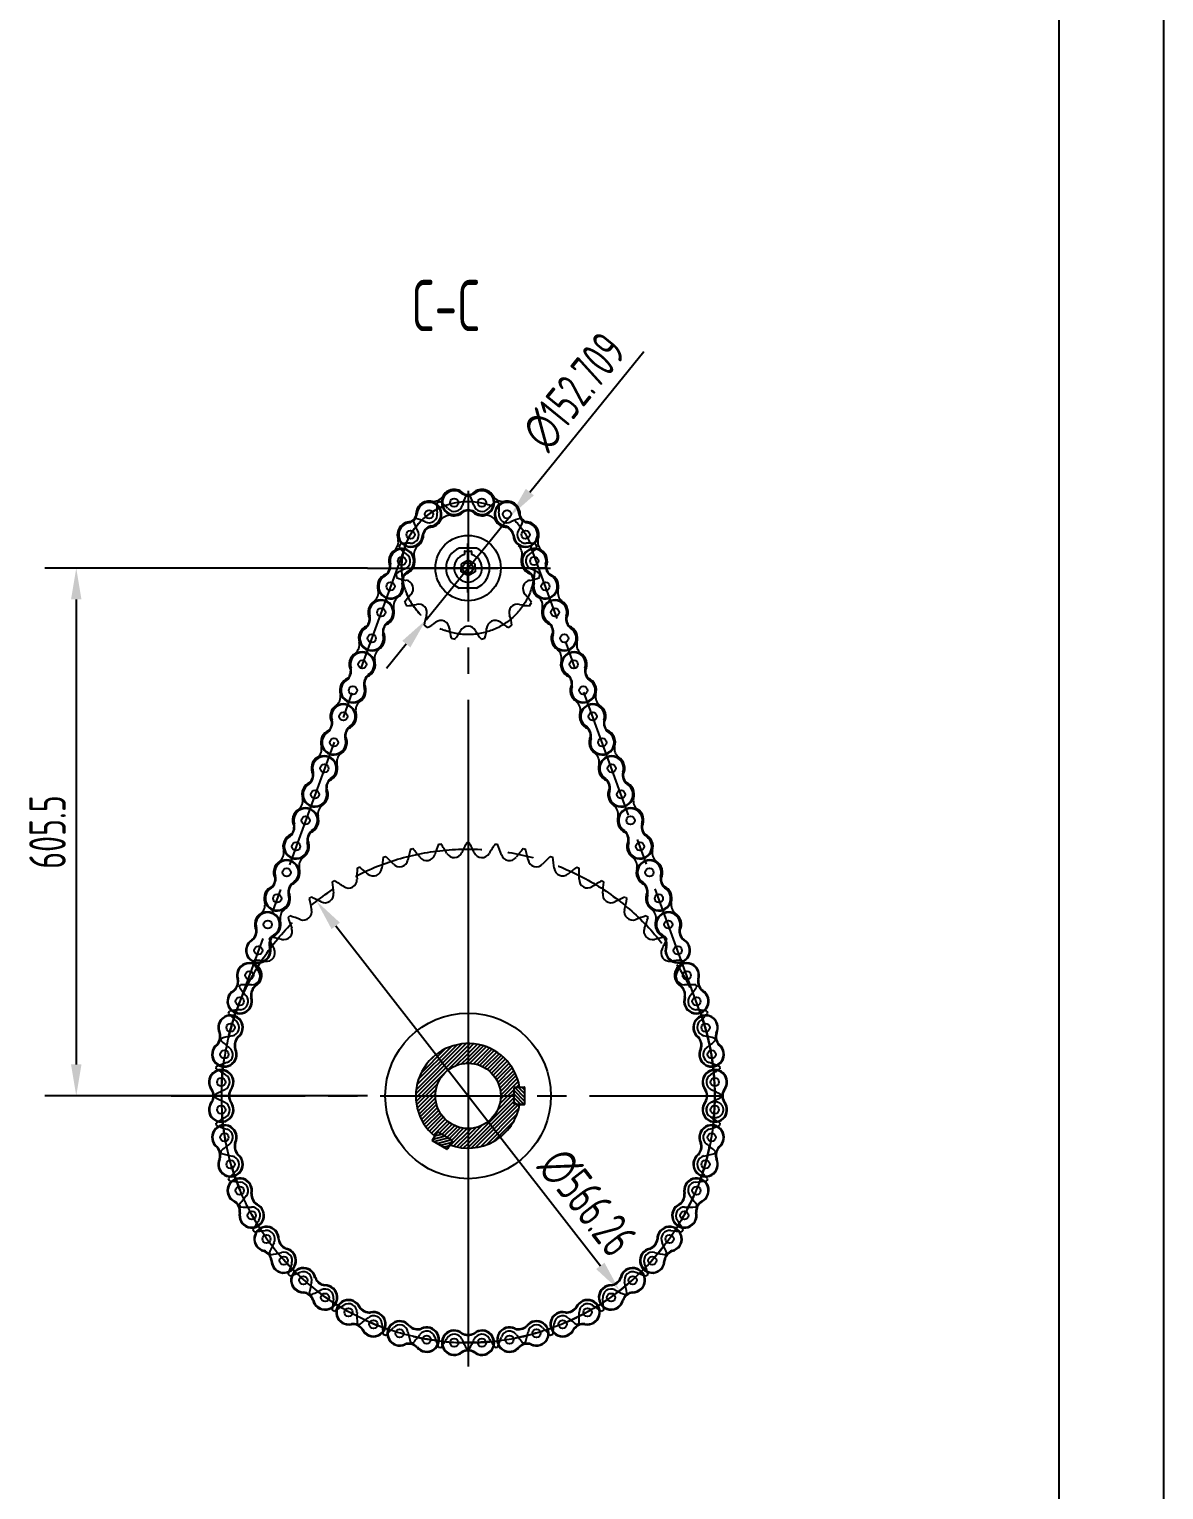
# Model space of a CAD drawing. Header units: millimetres. Extents: x 0 to 10092, y -1 to 7128.
# Drawn here: x 8790 to 10092, y 3254 to 4930 of the extents above; entities that cross this region are included whole.
import ezdxf
from ezdxf.enums import TextEntityAlignment as Align

# ---------------------------------------------------------------- set-up
doc = ezdxf.new("R2010")
doc.units = ezdxf.units.MM
doc.header["$LTSCALE"] = 120
doc.linetypes.add('G', pattern=[2, 1.25, -0.25, 0.25, -0.25])
for name, color, linetype in [('01', 7, 'Continuous'), ('02', 1, 'Continuous'), ('05', 4, 'G'), ('08', 1, 'Continuous'), ('10', 1, 'Continuous'), ('11', 3, 'Continuous')]:
    doc.layers.add(name, color=color, linetype=linetype)
doc.styles.get("Standard").update_dxf_attribs({"font": 'isocp', "width": 0.707, "bigfont": 'intecad.shx'})

# ---------------------------------------------------------------- blocks, each defined once
blk = doc.blocks.new('*U14')
at = {"layer": '01'}
for p, q in [((0, 8.9), (-8, 4.3)), ((-8, 4.3), (-8, 0)), ((8, 4.3), (0, 8.9)), ((8, 0), (8, 4.3)), ((-8, -4.3), (-8, 0)), ((0, -8.9), (-8, -4.3)), ((8, -4.3), (0, -8.9)), ((8, 0), (8, -4.3))]:
    blk.add_line(p, q, dxfattribs=at)
at = {"layer": '05'}
for p, q in [((0, -10.7), (0, 10.3)), ((-9.9, 0), (9.3, 0))]:
    blk.add_line(p, q, dxfattribs=at)
blk = doc.blocks.new('*U12')
at = {"layer": '10', "linetype": 'Continuous'}
h = blk.add_hatch(dxfattribs=at)
h.set_pattern_fill('_U', color=256, scale=3, angle=45, style=0, pattern_type=0)
h.set_pattern_definition([(45, (0, 0), (-2.12132, 2.12132), [])])
h.paths.add_polyline_path([(0.7, 11.3), (0, 10.6), (0, 0), (0.7, -0.7), (19.3, -0.7), (20, 0), (20, 10.6), (19.3, 11.3)])
at = {"layer": '01'}
for p, q in [((0, 10.6), (0.7, 11.3)), ((0, 0), (0, 10.6)), ((0, 0), (0.7, -0.7)), ((0.7, 11.3), (19.3, 11.3)), ((19.3, 11.3), (20, 10.6)), ((20, 0), (19.3, -0.7)), ((20, 10.6), (20, 0)), ((19.3, -0.7), (0.7, -0.7))]:
    blk.add_line(p, q, dxfattribs=at)

msp = doc.modelspace()

# ---------------------------------------------------------------- linework, layer by layer
at = {"color": 7}
for p, q in [((9295.9, 4394.3), (9291.4, 4394.3)), ((9262.1, 4388.1), (9258, 4386.3)), ((9329.3, 4386.3), (9325.3, 4388.1)), ((9233.7, 4368.6), (9230.7, 4365.3)), ((9356.6, 4365.3), (9353.6, 4368.6)), ((9215.7, 4339.3), (9214.3, 4335.1)), ((9373, 4335.1), (9371.6, 4339.3)), ((9211.2, 4305.2), (9211.7, 4300.8)), ((9375.7, 4300.8), (9376.1, 4305.2)), ((9221, 4272.3), (9223.2, 4268.4)), ((9364.2, 4268.4), (9366.4, 4272.3)), ((9243.3, 4246.1), (9246.9, 4243.5)), ((9340.5, 4243.5), (9344.1, 4246.1)), ((9274.3, 4231.2), (9278.7, 4230.3)), ((9308.7, 4230.3), (9313.1, 4231.2))]:
    msp.add_line(p, q, dxfattribs=at)
for centre, radius in [((9293.7, 4311.7), 37.5), ((9293.4, 4311.7), 6)]:
    msp.add_circle(centre, radius, dxfattribs=at)
for centre, radius, start, end in [((9335.3, 4370.4), 50, 151.3745, 164.5), ((9252, 4370.4), 50, 15.5, 28.6255), ((9248.8, 4373.4), 9.7, 243.5, 8.5), ((9307.8, 4382.3), 50, 175.3745, 188.5), ((9231.7, 4348.4), 50, 39.5, 52.6255), ((9277.8, 4386.3), 9.7, 219.5, 344.5), ((9309.6, 4386.3), 9.7, 195.5, 320.5), ((9355.6, 4348.4), 50, 127.3745, 140.5), ((9338.6, 4373.4), 9.7, 171.5, 296.5), ((9279.5, 4382.3), 50, 351.5, 4.6255), ((9277.9, 4381.9), 50, 199.3745, 212.5), ((9222.2, 4320), 50, 63.5, 76.6255), ((9365.2, 4320), 50, 103.3745, 116.5), ((9309.5, 4381.9), 50, 327.5, 340.6255), ((9224.9, 4290.2), 50, 87.5, 100.6255), ((9227.6, 4349.8), 9.7, 267.5, 32.5), ((9359.8, 4349.8), 9.7, 147.5, 272.5), ((9362.4, 4290.2), 50, 79.3745, 92.5), ((9250.7, 4369.4), 50, 223.3745, 236.5), ((9217.7, 4319.6), 9.7, 291.5, 56.5), ((9293.4, 4311.7), 25, 113.0739, 246.9261), ((9293.7, 4311.7), 16, 104.5119, 75.4881), ((9293.4, 4311.7), 25, 293.0739, 66.9261), ((9369.6, 4319.6), 9.7, 123.5, 248.5), ((9336.7, 4369.4), 50, 303.5, 316.6255), ((9239.6, 4264.1), 50, 111.5, 124.6255), ((9347.7, 4264.1), 50, 55.3745, 68.5), ((9230.9, 4346.9), 50, 247.3745, 260.5), ((9221.1, 4288.1), 9.7, 315.5, 80.5), ((9366.3, 4288.1), 9.7, 99.5, 224.5), ((9356.4, 4346.9), 50, 279.5, 292.6255), ((9263.6, 4246.2), 50, 135.5, 148.6255), ((9323.7, 4246.2), 50, 31.3745, 44.5), ((9222, 4318.4), 50, 271.3745, 284.5), ((9236.9, 4260.6), 9.7, 339.5, 104.5), ((9292.9, 4239.7), 50, 159.5, 172.6255), ((9350.4, 4260.6), 9.7, 75.5, 200.5), ((9294.5, 4239.7), 50, 7.3745, 20.5), ((9365.4, 4318.4), 50, 255.5, 268.6255), ((9225.5, 4288.6), 50, 295.3745, 308.5), ((9262.6, 4241.9), 9.7, 3.5, 128.5), ((9322.2, 4245.6), 50, 183.5, 196.6255), ((9240.7, 4262.9), 50, 319.3745, 332.5), ((9293.7, 4235.3), 9.7, 27.5, 152.5), ((9346.6, 4262.9), 50, 207.5, 220.6255), ((9265.1, 4245.6), 50, 343.3745, 356.5), ((9324.7, 4241.9), 9.7, 51.5, 176.5), ((9361.9, 4288.6), 50, 231.5, 244.6255)]:
    msp.add_arc(centre, radius, start, end, dxfattribs=at)
at = {"layer": '01', "color": 7, "linetype": 'Continuous'}
for p, q in [((9303.2, 4334.7), (9283.6, 4334.7)), ((9289.7, 4330.8), (9289.7, 4327.1)), ((9290, 4331.1), (9297.4, 4331.1)), ((9297.7, 4330.8), (9297.7, 4327.1)), ((9303.2, 4288.7), (9283.6, 4288.7)), ((9227.6, 3989.2), (9230.4, 3989.8)), ((9259.7, 3994.8), (9262.5, 3995.1)), ((9292.3, 3996.8), (9295.1, 3996.8)), ((9324.8, 3995.1), (9327.6, 3994.8)), ((9357, 3989.8), (9359.7, 3989.2)), ((9196.4, 3980), (9199, 3980.9)), ((9388.3, 3980.9), (9391, 3980)), ((9166.3, 3967.4), (9168.8, 3968.6)), ((9418.5, 3968.6), (9421, 3967.4)), ((9137.9, 3951.5), (9140.2, 3953)), ((9447.1, 3953), (9449.5, 3951.5)), ((9111.4, 3932.5), (9113.6, 3934.3)), ((9473.8, 3934.3), (9476, 3932.5)), ((9087.2, 3910.7), (9089.2, 3912.7)), ((9498.2, 3912.7), (9500.2, 3910.7)), ((9065.6, 3886.3), (9067.3, 3888.5)), ((9520, 3888.5), (9521.8, 3886.3)), ((9046.8, 3859.6), (9048.3, 3862)), ((9539, 3862), (9540.5, 3859.6)), ((9031.2, 3831), (9032.4, 3833.5)), ((9554.9, 3833.5), (9556.1, 3831)), ((9018.9, 3800.8), (9019.8, 3803.5)), ((9567.5, 3803.5), (9568.5, 3800.8)), ((9010, 3769.5), (9010.6, 3772.2)), ((9576.7, 3772.2), (9577.3, 3769.5)), ((9004.7, 3737.3), (9005, 3740.1)), ((9582.3, 3740.1), (9582.6, 3737.3)), ((9003, 3704.8), (9003, 3707.6)), ((9352.8, 3716.2), (9358.1, 3716.2)), ((9584.3, 3707.6), (9584.3, 3704.8)), ((9005, 3672.2), (9004.7, 3675)), ((9582.6, 3675), (9582.3, 3672.2)), ((9255.4, 3659.9), (9252.8, 3655.4)), ((9269.5, 3645.2), (9253, 3654.7)), ((9010.6, 3640.1), (9010, 3642.9)), ((9272.8, 3649.9), (9270.1, 3645.4)), ((9577.3, 3642.9), (9576.7, 3640.1)), ((9019.8, 3608.9), (9018.9, 3611.5)), ((9568.5, 3611.5), (9567.5, 3608.9)), ((9032.4, 3578.8), (9031.2, 3581.3)), ((9556.1, 3581.3), (9554.9, 3578.8)), ((9048.3, 3550.4), (9046.8, 3552.7)), ((9540.5, 3552.7), (9539, 3550.4)), ((9067.3, 3523.9), (9065.6, 3526)), ((9521.8, 3526), (9520, 3523.9)), ((9089.2, 3499.7), (9087.2, 3501.6)), ((9500.2, 3501.6), (9498.2, 3499.7)), ((9113.6, 3478.1), (9111.4, 3479.8)), ((9476, 3479.8), (9473.8, 3478.1)), ((9140.2, 3459.3), (9137.9, 3460.8)), ((9449.5, 3460.8), (9447.1, 3459.3)), ((9168.8, 3443.7), (9166.3, 3444.9)), ((9421, 3444.9), (9418.5, 3443.7)), ((9199, 3431.4), (9196.4, 3432.3)), ((9230.4, 3422.5), (9227.6, 3423.1)), ((9359.7, 3423.1), (9357, 3422.5)), ((9391, 3432.3), (9388.3, 3431.4)), ((9262.5, 3417.2), (9259.7, 3417.5)), ((9295.1, 3415.5), (9292.3, 3415.5)), ((9327.6, 3417.5), (9324.8, 3417.2))]:
    msp.add_line(p, q, dxfattribs=at)
at = {"layer": '01', "color": 7}
for p, q in [((9358.6, 3715.7), (9358.6, 3696.7)), ((9352.8, 3696.2), (9358.1, 3696.2))]:
    msp.add_line(p, q, dxfattribs=at)
msp.add_lwpolyline([(9972, 120), (9972, 7008)], dxfattribs=at)
for centre, radius in [((9277.8, 4386.8), 4.76), ((9309.6, 4386.8), 4.76), ((9249, 4373.5), 4.76), ((9338.4, 4373.5), 4.76), ((9227.7, 4350), 4.76), ((9359.7, 4350), 4.76), ((9217.8, 4319.8), 4.76), ((9369.6, 4319.8), 4.76), ((9204.8, 4290.7), 4.76), ((9382.5, 4290.7), 4.76), ((9194, 4260.9), 4.76), ((9393.4, 4260.9), 4.76), ((9183.2, 4231.1), 4.76), ((9404.2, 4231.1), 4.76), ((9172.3, 4201.2), 4.76), ((9172.3, 4201.2), 4.76), ((9415, 4201.2), 4.76), ((9415, 4201.2), 4.76), ((9161.5, 4171.4), 4.76), ((9425.9, 4171.4), 4.76), ((9150.6, 4141.5), 4.76), ((9150.6, 4141.5), 4.76), ((9436.7, 4141.5), 4.76), ((9436.7, 4141.5), 4.76), ((9139.8, 4111.7), 4.76), ((9447.6, 4111.7), 4.76), ((9128.9, 4081.9), 4.76), ((9128.9, 4081.9), 4.76), ((9458.4, 4081.9), 4.76), ((9458.4, 4081.9), 4.76), ((9118.1, 4052), 4.76), ((9469.2, 4052), 4.76), ((9107.3, 4022.2), 4.76), ((9480.1, 4022.2), 4.76), ((9096.4, 3992.3), 4.76), ((9490.9, 3992.3), 4.76), ((9085.6, 3962.5), 4.76), ((9501.8, 3962.5), 4.76), ((9074.7, 3932.7), 4.76), ((9512.6, 3932.7), 4.76), ((9063.9, 3902.8), 4.76), ((9523.5, 3902.8), 4.76), ((9053.1, 3873), 4.76), ((9534.3, 3873), 4.76), ((9042.7, 3844.5), 4.76), ((9544.7, 3844.5), 4.76), ((9031.7, 3814.7), 4.76), ((9555.7, 3814.7), 4.76), ((9021.2, 3784.6), 4.76), ((9566.2, 3784.6), 4.76), ((9014.1, 3753.7), 4.76), ((9573.2, 3753.7), 4.76), ((9293.7, 3706.2), 37.5), ((9010.5, 3722), 4.76), ((9576.8, 3722), 4.76), ((9010.5, 3690.3), 4.76), ((9576.8, 3690.3), 4.76), ((9014.1, 3658.6), 4.76), ((9573.2, 3658.6), 4.76), ((9021.2, 3627.7), 4.76), ((9566.2, 3627.7), 4.76), ((9031.7, 3597.6), 4.76), ((9555.7, 3597.6), 4.76), ((9045.5, 3569), 4.76), ((9541.9, 3569), 4.76), ((9062.4, 3542), 4.76), ((9524.9, 3542), 4.76), ((9082.2, 3517.2), 4.76), ((9505.1, 3517.2), 4.76), ((9104.7, 3494.7), 4.76), ((9482.6, 3494.7), 4.76), ((9129.6, 3474.9), 4.76), ((9457.8, 3474.9), 4.76), ((9156.5, 3458), 4.76), ((9430.8, 3458), 4.76), ((9185.1, 3444.2), 4.76), ((9215.2, 3433.7), 4.76), ((9372.2, 3433.7), 4.76), ((9402.2, 3444.2), 4.76), ((9246.2, 3426.6), 4.76), ((9277.8, 3423), 4.76), ((9309.6, 3423), 4.76), ((9341.2, 3426.6), 4.76)]:
    msp.add_circle(centre, radius, dxfattribs=at)
at = {"layer": '01', "color": 7, "linetype": 'Continuous'}
msp.add_circle((9293.7, 3706.2), 95, dxfattribs=at)
at = {"layer": '01', "color": 7}
for centre, radius, start, end in [((9253.9, 4400.7), 12.6, 264.5174, 324.9845), ((9277.8, 4386.8), 14.3, 50.9075, 309.3183), ((9277.8, 4386.8), 13.6, 50.9075, 309.5558), ((9277.8, 4386.8), 15.1, 41.8829, 153.8434), ((9293.7, 4409.4), 14.1, 239.2698, 300.7302), ((9293.7, 4409.4), 13.4, 239.5109, 300.4891), ((9309.6, 4386.8), 15.1, 26.1566, 138.1171), ((9309.6, 4386.8), 14.3, 230.6817, 129.0925), ((9309.6, 4386.8), 13.6, 230.4442, 129.0925), ((9333.4, 4400.7), 12.6, 215.0155, 275.4826), ((9221.5, 4376.9), 13.4, 287.3769, 348.3551), ((9221.5, 4376.9), 14.1, 287.1358, 348.5963), ((9249, 4373.5), 15.1, 75.6584, 185.9831), ((9249, 4373.5), 14.3, 278.5477, 176.9585), ((9249, 4373.5), 13.6, 278.3102, 176.9585), ((9277.8, 4386.8), 15.1, 255.6584, 318.1171), ((9293.7, 4364.2), 14.1, 59.2698, 120.7302), ((9293.7, 4364.2), 13.4, 59.5109, 120.4891), ((9309.6, 4386.8), 15.1, 221.8829, 284.3416), ((9338.4, 4373.5), 14.3, 3.0415, 261.4523), ((9338.4, 4373.5), 13.6, 3.0415, 261.6898), ((9338.4, 4373.5), 15.1, 354.0169, 104.3416), ((9365.8, 4376.9), 14.1, 191.4037, 252.8642), ((9365.8, 4376.9), 13.4, 191.6449, 252.6231), ((9227.6, 4349.8), 15.1, 90.2683, 201.0925), ((9227.7, 4350), 14.3, 98.7735, 357.1844), ((9227.7, 4350), 13.6, 98.7735, 357.4219), ((9255.1, 4346.6), 14.1, 107.1358, 168.5963), ((9255.1, 4346.6), 13.4, 107.3769, 168.3551), ((9249, 4373.5), 15.1, 269.749, 333.8434), ((9272.9, 4359.6), 12.6, 84.5174, 144.9845), ((9314.5, 4359.6), 12.6, 35.0155, 95.4826), ((9338.4, 4373.5), 15.1, 206.1566, 270.251), ((9332.3, 4346.6), 13.4, 11.6449, 72.6231), ((9332.3, 4346.6), 14.1, 11.4037, 72.8642), ((9359.7, 4350), 14.3, 182.8156, 81.2265), ((9359.7, 4350), 13.6, 182.5781, 81.2265), ((9359.8, 4349.8), 15.1, 338.9075, 89.7317), ((9201.1, 4341.7), 12.6, 311.7664, 12.2336), ((9227.6, 4349.8), 15.1, 302.9075, 5.4638), ((9386.2, 4341.7), 12.6, 167.7664, 228.2336), ((9217.7, 4319.6), 15.1, 122.9075, 204.1598), ((9217.8, 4319.8), 14.3, 296.9207, 195.3315), ((9217.8, 4319.8), 13.6, 296.9207, 195.569), ((9217.7, 4319.6), 15.1, 287.3374, 21.0925), ((9244.2, 4327.7), 12.6, 131.7664, 192.2336), ((9343.2, 4327.7), 12.6, 347.7664, 48.2336), ((9369.6, 4319.6), 15.1, 158.9075, 252.6626), ((9369.6, 4319.8), 14.3, 344.6685, 243.0793), ((9369.6, 4319.8), 13.6, 344.431, 243.0793), ((9369.6, 4319.6), 15.1, 335.8402, 57.0925), ((9190.6, 4314.4), 13.4, 305.5241, 6.5023), ((9190.6, 4314.4), 14.1, 305.2829, 6.7434), ((9232, 4296.1), 14.1, 125.2829, 186.7434), ((9232, 4296.1), 13.4, 125.5241, 186.5023), ((9355.4, 4296.1), 13.4, 353.4977, 54.4759), ((9355.4, 4296.1), 14.1, 353.2566, 54.7171), ((9396.7, 4314.4), 14.1, 173.2566, 234.7171), ((9396.7, 4314.4), 13.4, 173.4977, 234.4759), ((9204.8, 4290.7), 15.1, 111.915, 199.1245), ((9204.8, 4290.7), 14.3, 116.6949, 15.1057), ((9204.8, 4290.7), 13.6, 116.4573, 15.1057), ((9204.8, 4290.7), 15.1, 300.9395, 28.1491), ((9382.5, 4290.7), 15.1, 151.8509, 239.0605), ((9382.5, 4290.7), 14.3, 164.8943, 63.3051), ((9382.5, 4290.7), 13.6, 164.8943, 63.5427), ((9382.5, 4290.7), 15.1, 340.8755, 68.085), ((9194, 4260.9), 15.1, 120.9395, 208.1491), ((9194, 4260.9), 14.3, 300.7137, 199.1245), ((9194, 4260.9), 13.6, 300.4762, 199.1245), ((9178.2, 4283.6), 12.6, 309.7985, 10.2656), ((9220.7, 4268.1), 12.6, 129.7985, 190.2656), ((9366.7, 4268.1), 12.6, 349.7344, 50.2015), ((9393.4, 4260.9), 14.3, 340.8755, 239.2863), ((9393.4, 4260.9), 13.6, 340.8755, 239.5238), ((9409.2, 4283.6), 12.6, 169.7344, 230.2015), ((9393.4, 4260.9), 15.1, 331.8509, 59.0605), ((9167.3, 4253.7), 13.4, 309.5429, 10.5211), ((9167.3, 4253.7), 14.1, 309.3018, 10.7623), ((9194, 4260.9), 15.1, 291.915, 19.1245), ((9393.4, 4260.9), 15.1, 160.8755, 248.085), ((9420, 4253.7), 14.1, 169.2377, 230.6982), ((9420, 4253.7), 13.4, 169.4789, 230.4571), ((9183.2, 4231.1), 15.1, 111.915, 199.1245), ((9183.2, 4231.1), 14.3, 120.9395, 19.3504), ((9183.2, 4231.1), 13.6, 120.9395, 19.5879), ((9209.8, 4238.3), 14.1, 129.3018, 190.7623), ((9209.8, 4238.3), 13.4, 129.5429, 190.5211), ((9377.5, 4238.3), 13.4, 349.4789, 50.4571), ((9377.5, 4238.3), 14.1, 349.2377, 50.6982), ((9404.2, 4231.1), 14.3, 160.6496, 59.0605), ((9404.2, 4231.1), 13.6, 160.4121, 59.0605), ((9404.2, 4231.1), 15.1, 340.8755, 68.085), ((9156.5, 4223.9), 12.6, 309.7985, 10.2656), ((9183.2, 4231.1), 15.1, 300.9395, 28.1491), ((9404.2, 4231.1), 15.1, 151.8509, 239.0605), ((9430.9, 4223.9), 12.6, 169.7344, 230.2015), ((9172.3, 4201.2), 15.1, 120.9395, 208.1491), ((9172.3, 4201.2), 14.3, 300.7137, 199.1245), ((9172.3, 4201.2), 13.6, 300.4762, 199.1245), ((9172.3, 4201.2), 15.1, 291.915, 19.1245), ((9199, 4208.4), 12.6, 129.7985, 190.2656), ((9388.4, 4208.4), 12.6, 349.7344, 50.2015), ((9415, 4201.2), 15.1, 160.8755, 248.085), ((9415, 4201.2), 14.3, 340.8755, 239.2863), ((9415, 4201.2), 13.6, 340.8755, 239.5238), ((9415, 4201.2), 15.1, 331.8509, 59.0605), ((9145.6, 4194), 13.4, 309.5429, 10.5211), ((9145.6, 4194), 14.1, 309.3018, 10.7623), ((9188.2, 4178.6), 14.1, 129.3018, 190.7623), ((9399.2, 4178.6), 14.1, 349.2377, 50.6982), ((9441.7, 4194), 14.1, 169.2377, 230.6982), ((9441.7, 4194), 13.4, 169.4789, 230.4571), ((9161.5, 4171.4), 15.1, 111.915, 199.1245), ((9161.5, 4171.4), 14.3, 120.9395, 19.3504), ((9161.5, 4171.4), 13.6, 120.9395, 19.5879), ((9161.5, 4171.4), 15.1, 300.9395, 28.1491), ((9188.2, 4178.6), 13.4, 129.5429, 190.5211), ((9399.2, 4178.6), 13.4, 349.4789, 50.4571), ((9425.9, 4171.4), 15.1, 151.8509, 239.0605), ((9425.9, 4171.4), 14.3, 160.6496, 59.0605), ((9425.9, 4171.4), 13.6, 160.4121, 59.0605), ((9425.9, 4171.4), 15.1, 340.8755, 68.085), ((9150.6, 4141.5), 14.3, 300.7137, 199.1245), ((9134.8, 4164.2), 12.6, 309.7985, 10.2656), ((9177.3, 4148.7), 12.6, 129.7985, 190.2656), ((9410, 4148.7), 12.6, 349.7344, 50.2015), ((9436.7, 4141.5), 14.3, 340.8755, 239.2863), ((9452.6, 4164.2), 12.6, 169.7344, 230.2015), ((9150.6, 4141.5), 15.1, 120.9395, 208.1491), ((9150.6, 4141.5), 13.6, 300.4762, 199.1245), ((9150.6, 4141.5), 15.1, 291.915, 19.1245), ((9436.7, 4141.5), 15.1, 160.8755, 248.085), ((9436.7, 4141.5), 13.6, 340.8755, 239.5238), ((9436.7, 4141.5), 15.1, 331.8509, 59.0605), ((9139.8, 4111.7), 15.1, 111.915, 199.1245), ((9139.8, 4111.7), 14.3, 120.9395, 19.3504), ((9139.8, 4111.7), 13.6, 120.9395, 19.5879), ((9123.9, 4134.3), 13.4, 309.5429, 10.5211), ((9123.9, 4134.3), 14.1, 309.3018, 10.7623), ((9166.5, 4118.9), 14.1, 129.3018, 190.7623), ((9166.5, 4118.9), 13.4, 129.5429, 190.5211), ((9420.9, 4118.9), 13.4, 349.4789, 50.4571), ((9420.9, 4118.9), 14.1, 349.2377, 50.6982), ((9447.6, 4111.7), 14.3, 160.6496, 59.0605), ((9447.6, 4111.7), 13.6, 160.4121, 59.0605), ((9463.4, 4134.3), 14.1, 169.2377, 230.6982), ((9463.4, 4134.3), 13.4, 169.4789, 230.4571), ((9447.6, 4111.7), 15.1, 340.8755, 68.085), ((9113.1, 4104.5), 12.6, 309.7985, 10.2656), ((9139.8, 4111.7), 15.1, 300.9395, 28.1491), ((9447.6, 4111.7), 15.1, 151.8509, 239.0605), ((9474.2, 4104.5), 12.6, 169.7344, 230.2015), ((9128.9, 4081.9), 15.1, 120.9395, 208.1491), ((9128.9, 4081.9), 14.3, 300.7137, 199.1245), ((9128.9, 4081.9), 13.6, 300.4762, 199.1245), ((9155.6, 4089.1), 12.6, 129.7985, 190.2656), ((9431.7, 4089.1), 12.6, 349.7344, 50.2015), ((9458.4, 4081.9), 14.3, 340.8755, 239.2863), ((9458.4, 4081.9), 13.6, 340.8755, 239.5238), ((9458.4, 4081.9), 15.1, 331.8509, 59.0605), ((9102.3, 4074.7), 13.4, 309.5429, 10.5211), ((9102.3, 4074.7), 14.1, 309.3018, 10.7623), ((9128.9, 4081.9), 15.1, 291.915, 19.1245), ((9458.4, 4081.9), 15.1, 160.8755, 248.085), ((9485.1, 4074.7), 14.1, 169.2377, 230.6982), ((9485.1, 4074.7), 13.4, 169.4789, 230.4571), ((9118.1, 4052), 15.1, 111.915, 199.1245), ((9118.1, 4052), 14.3, 120.9395, 19.3504), ((9118.1, 4052), 13.6, 120.9395, 19.5879), ((9118.1, 4052), 15.1, 300.9395, 28.1491), ((9144.8, 4059.2), 14.1, 129.3018, 190.7623), ((9144.8, 4059.2), 13.4, 129.5429, 190.5211), ((9442.6, 4059.2), 13.4, 349.4789, 50.4571), ((9442.6, 4059.2), 14.1, 349.2377, 50.6982), ((9469.2, 4052), 15.1, 151.8509, 239.0605), ((9469.2, 4052), 14.3, 160.6496, 59.0605), ((9469.2, 4052), 13.6, 160.4121, 59.0605), ((9469.2, 4052), 15.1, 340.8755, 68.085), ((9091.4, 4044.8), 12.6, 309.7985, 10.2656), ((9133.9, 4029.4), 12.6, 129.7985, 190.2656), ((9453.4, 4029.4), 12.6, 349.7344, 50.2015), ((9495.9, 4044.8), 12.6, 169.7344, 230.2015), ((9107.3, 4022.2), 15.1, 120.9395, 208.1491), ((9107.3, 4022.2), 14.3, 300.7137, 199.1245), ((9107.3, 4022.2), 13.6, 300.4762, 199.1245), ((9107.3, 4022.2), 15.1, 291.915, 19.1245), ((9480.1, 4022.2), 15.1, 160.8755, 248.085), ((9480.1, 4022.2), 14.3, 340.8755, 239.2863), ((9480.1, 4022.2), 13.6, 340.8755, 239.5238), ((9480.1, 4022.2), 15.1, 331.8509, 59.0605), ((9096.4, 3992.3), 15.1, 111.915, 199.1245), ((9080.6, 4015), 13.4, 309.5429, 10.5211), ((9080.6, 4015), 14.1, 309.3018, 10.7623), ((9123.1, 3999.5), 14.1, 129.3018, 190.7623), ((9123.1, 3999.5), 13.4, 129.5429, 190.5211), ((9464.2, 3999.5), 13.4, 349.4789, 50.4571), ((9464.2, 3999.5), 14.1, 349.2377, 50.6982), ((9506.8, 4015), 14.1, 169.2377, 230.6982), ((9506.8, 4015), 13.4, 169.4789, 230.4571), ((9490.9, 3992.3), 15.1, 340.8755, 68.085), ((9096.4, 3992.3), 14.3, 120.9395, 19.3504), ((9096.4, 3992.3), 13.6, 120.9395, 19.5879), ((9096.4, 3992.3), 15.1, 300.9395, 28.1491), ((9490.9, 3992.3), 15.1, 151.8509, 239.0605), ((9490.9, 3992.3), 14.3, 160.6496, 59.0605), ((9490.9, 3992.3), 13.6, 160.4121, 59.0605), ((9085.6, 3962.5), 15.1, 120.9395, 208.1491), ((9085.6, 3962.5), 14.3, 300.7137, 199.1245), ((9085.6, 3962.5), 13.6, 300.4762, 199.1245), ((9069.7, 3985.1), 12.6, 309.7985, 10.2656), ((9112.3, 3969.7), 12.6, 129.7985, 190.2656), ((9475.1, 3969.7), 12.6, 349.7344, 50.2015), ((9501.8, 3962.5), 14.3, 340.8755, 239.2863), ((9501.8, 3962.5), 13.6, 340.8755, 239.5238), ((9517.6, 3985.1), 12.6, 169.7344, 230.2015), ((9501.8, 3962.5), 15.1, 331.8509, 59.0605), ((9058.9, 3955.3), 13.4, 309.5429, 10.5211), ((9058.9, 3955.3), 14.1, 309.3018, 10.7623), ((9085.6, 3962.5), 15.1, 291.915, 19.1245), ((9501.8, 3962.5), 15.1, 160.8755, 248.085), ((9528.5, 3955.3), 14.1, 169.2377, 230.6982), ((9528.5, 3955.3), 13.4, 169.4789, 230.4571), ((9074.7, 3932.7), 15.1, 111.915, 199.1245), ((9074.7, 3932.7), 14.3, 120.9395, 19.3504), ((9074.7, 3932.7), 13.6, 120.9395, 19.5879), ((9074.7, 3932.7), 15.1, 300.9395, 28.1491), ((9101.4, 3939.8), 14.1, 129.3018, 190.7623), ((9101.4, 3939.8), 13.4, 129.5429, 190.5211), ((9485.9, 3939.8), 13.4, 349.4789, 50.4571), ((9485.9, 3939.8), 14.1, 349.2377, 50.6982), ((9512.6, 3932.7), 15.1, 151.8509, 239.0605), ((9512.6, 3932.7), 14.3, 160.6496, 59.0605), ((9512.6, 3932.7), 13.6, 160.4121, 59.0605), ((9512.6, 3932.7), 15.1, 340.8755, 68.085), ((9048.1, 3925.5), 12.6, 309.7985, 10.2656), ((9539.3, 3925.5), 12.6, 169.7344, 230.2015), ((9063.9, 3902.8), 15.1, 120.9395, 208.1491), ((9063.9, 3902.8), 14.3, 300.7137, 199.1245), ((9063.9, 3902.8), 13.6, 300.4762, 199.1245), ((9063.9, 3902.8), 15.1, 291.915, 19.1245), ((9090.6, 3910), 12.6, 129.7985, 190.2656), ((9496.8, 3910), 12.6, 349.7344, 50.2015), ((9523.5, 3902.8), 15.1, 160.8755, 248.085), ((9523.5, 3902.8), 14.3, 340.8755, 239.2863), ((9523.5, 3902.8), 13.6, 340.8755, 239.5238), ((9523.5, 3902.8), 15.1, 331.8509, 59.0605), ((9037.2, 3895.6), 13.4, 309.5429, 10.5211), ((9037.2, 3895.6), 14.1, 309.3018, 10.7623), ((9079.7, 3880.2), 14.1, 129.3018, 190.7623), ((9079.7, 3880.2), 13.4, 129.5429, 190.5211), ((9507.6, 3880.2), 13.4, 349.4789, 50.4571), ((9507.6, 3880.2), 14.1, 349.2377, 50.6982), ((9550.1, 3895.6), 14.1, 169.2377, 230.6982), ((9550.1, 3895.6), 13.4, 169.4789, 230.4571), ((9053.1, 3873), 14.3, 120.9395, 19.3504), ((9053.1, 3873), 13.6, 120.9395, 19.5879), ((9534.3, 3873), 14.3, 160.6496, 59.0605), ((9534.3, 3873), 13.6, 160.4121, 59.0605), ((9042.7, 3844.5), 14.3, 300.4105, 198.8213), ((9042.7, 3844.5), 13.6, 300.173, 198.8213), ((9544.7, 3844.5), 14.3, 341.1787, 239.5895), ((9544.7, 3844.5), 13.6, 341.1787, 239.827), ((9016, 3837.4), 13.4, 309.2397, 10.2179), ((9016, 3837.4), 14.1, 308.9986, 10.4591), ((9571.4, 3837.4), 14.1, 169.5409, 231.0014), ((9571.4, 3837.4), 13.4, 169.7821, 230.7603), ((9031.7, 3814.7), 14.3, 120.6363, 19.0472), ((9031.7, 3814.7), 13.6, 120.6363, 19.2847), ((9058.4, 3821.8), 14.1, 128.9986, 190.4591), ((9058.4, 3821.8), 13.4, 129.2397, 190.2179), ((9528.9, 3821.8), 13.4, 349.7821, 50.7603), ((9528.9, 3821.8), 14.1, 349.5409, 51.0014), ((9555.7, 3814.7), 14.3, 160.9528, 59.3637), ((9555.7, 3814.7), 13.6, 160.7153, 59.3637), ((9021.2, 3784.6), 14.3, 307.8194, 206.2303), ((9021.2, 3784.6), 13.6, 307.5819, 206.2303), ((9566.2, 3784.6), 14.3, 333.7697, 232.1806), ((9566.2, 3784.6), 13.6, 333.7697, 232.4181), ((8995.6, 3774.2), 13.4, 316.6487, 17.6269), ((8995.6, 3774.2), 14.1, 316.4075, 17.868), ((9039.7, 3764.1), 14.1, 136.4075, 197.868), ((9039.7, 3764.1), 13.4, 136.6487, 197.6269), ((9547.7, 3764.1), 13.4, 342.3731, 43.3513), ((9547.7, 3764.1), 14.1, 342.132, 43.5925), ((9591.8, 3774.2), 14.1, 162.132, 223.5925), ((9591.8, 3774.2), 13.4, 162.3731, 223.3513), ((9014.1, 3753.7), 14.3, 128.0453, 26.4561), ((9014.1, 3753.7), 13.6, 128.0453, 26.6936), ((9293.7, 3706.2), 60, 9.5941, 230.4059), ((9573.2, 3753.7), 14.3, 153.5439, 51.9547), ((9573.2, 3753.7), 13.6, 153.3064, 51.9547), ((9010.5, 3722), 14.3, 320.6817, 219.0925), ((9010.5, 3722), 13.6, 320.4442, 219.0925), ((9576.8, 3722), 14.3, 320.9075, 219.3183), ((9576.8, 3722), 13.6, 320.9075, 219.5558), ((8987.9, 3706.2), 13.4, 329.5109, 30.4891), ((8987.9, 3706.2), 14.1, 329.2698, 30.7302), ((9033.2, 3706.2), 14.1, 149.2698, 210.7302), ((9033.2, 3706.2), 13.4, 149.5109, 210.4891), ((9554.2, 3706.2), 13.4, 329.5109, 30.4891), ((9554.2, 3706.2), 14.1, 329.2698, 30.7302), ((9599.4, 3706.2), 14.1, 149.2698, 210.7302), ((9599.4, 3706.2), 13.4, 149.5109, 210.4891), ((9010.5, 3690.3), 14.3, 140.9075, 39.3183), ((9010.5, 3690.3), 13.6, 140.9075, 39.5558), ((9293.7, 3706.2), 60, 249.5941, 350.4059), ((9293.7, 3706.2), 60, 249.5941, 350.4059), ((9576.8, 3690.3), 14.3, 140.6817, 39.0925), ((9576.8, 3690.3), 13.6, 140.4442, 39.0925), ((9014.1, 3658.6), 14.3, 333.5388, 231.9496), ((9014.1, 3658.6), 13.6, 333.3013, 231.9496), ((9573.2, 3658.6), 14.3, 308.0504, 206.4612), ((9573.2, 3658.6), 13.6, 308.0504, 206.6987), ((8995.6, 3638.1), 13.4, 342.368, 43.3462), ((8995.6, 3638.1), 14.1, 342.1269, 43.5874), ((9021.2, 3627.7), 14.3, 153.7646, 52.1755), ((9021.2, 3627.7), 13.6, 153.7646, 52.413), ((9039.7, 3648.2), 14.1, 162.1269, 223.5874), ((9039.7, 3648.2), 13.4, 162.368, 223.3462), ((9566.2, 3627.7), 14.3, 127.8245, 26.2354), ((9566.2, 3627.7), 13.6, 127.587, 26.2354), ((9547.7, 3648.2), 13.4, 316.6538, 17.632), ((9547.7, 3648.2), 14.1, 316.4126, 17.8731), ((9591.8, 3638.1), 14.1, 136.4126, 197.8731), ((9591.8, 3638.1), 13.4, 136.6538, 197.632), ((9031.7, 3597.6), 14.3, 346.396, 244.8068), ((9031.7, 3597.6), 13.6, 346.1585, 244.8068), ((9555.7, 3597.6), 14.3, 295.1932, 193.604), ((9555.7, 3597.6), 13.6, 295.1932, 193.8415), ((9059, 3593.1), 14.1, 174.9841, 236.4445), ((9059, 3593.1), 13.4, 175.2252, 236.2034), ((9528.4, 3593.1), 13.4, 303.7966, 4.7748), ((9528.4, 3593.1), 14.1, 303.5555, 5.0159), ((9018.2, 3573.5), 13.4, 355.2252, 56.2034), ((9018.2, 3573.5), 14.1, 354.9841, 56.4445), ((9045.5, 3569), 14.3, 166.6218, 65.0326), ((9045.5, 3569), 13.6, 166.6218, 65.2701), ((9541.9, 3569), 14.3, 114.9674, 13.3782), ((9541.9, 3569), 13.6, 114.7299, 13.3782), ((9569.2, 3573.5), 14.1, 123.5555, 185.0159), ((9569.2, 3573.5), 13.4, 123.7966, 184.7748), ((9062.4, 3542), 14.3, 359.2531, 257.6639), ((9062.4, 3542), 13.6, 359.0156, 257.6639), ((9524.9, 3542), 14.3, 282.3361, 180.7469), ((9524.9, 3542), 13.6, 282.3361, 180.9844), ((9090, 3543.7), 14.1, 187.8412, 249.3017), ((9090, 3543.7), 13.4, 188.0823, 249.0605), ((9497.3, 3543.7), 13.4, 290.9395, 351.9177), ((9497.3, 3543.7), 14.1, 290.6983, 352.1588), ((9054.6, 3515.5), 13.4, 8.0823, 69.0605), ((9054.6, 3515.5), 14.1, 7.8412, 69.3017), ((9082.2, 3517.2), 14.3, 179.4789, 77.8897), ((9082.2, 3517.2), 13.6, 179.4789, 78.1273), ((9505.1, 3517.2), 14.3, 102.1103, 0.5211), ((9505.1, 3517.2), 13.6, 101.8727, 0.5211), ((9532.7, 3515.5), 14.1, 110.6983, 172.1588), ((9532.7, 3515.5), 13.4, 110.9395, 171.9177), ((9104.7, 3494.7), 14.3, 12.1103, 270.5211), ((9104.7, 3494.7), 13.6, 11.8727, 270.5211), ((9482.6, 3494.7), 14.3, 269.4789, 167.8897), ((9482.6, 3494.7), 13.6, 269.4789, 168.1273), ((9129.6, 3474.9), 14.3, 192.3361, 90.7469), ((9129.6, 3474.9), 13.6, 192.3361, 90.9844), ((9131.3, 3502.5), 14.1, 200.6983, 262.1588), ((9131.3, 3502.5), 13.4, 200.9395, 261.9177), ((9457.8, 3474.9), 14.3, 89.2531, 347.6639), ((9457.8, 3474.9), 13.6, 89.0156, 347.6639), ((9456.1, 3502.5), 13.4, 278.0823, 339.0605), ((9456.1, 3502.5), 14.1, 277.8412, 339.3017), ((9103, 3467.1), 13.4, 20.9395, 81.9177), ((9103, 3467.1), 14.1, 20.6983, 82.1588), ((9156.5, 3458), 14.3, 24.9674, 283.3782), ((9156.5, 3458), 13.6, 24.7299, 283.3782), ((9430.8, 3458), 14.3, 256.6218, 155.0326), ((9430.8, 3458), 13.6, 256.6218, 155.2701), ((9484.3, 3467.1), 14.1, 97.8412, 159.3017), ((9484.3, 3467.1), 13.4, 98.0823, 159.0605), ((9180.6, 3471.5), 14.1, 213.5555, 275.0159), ((9180.6, 3471.5), 13.4, 213.7966, 274.7748), ((9185.1, 3444.2), 14.3, 205.1932, 103.604), ((9185.1, 3444.2), 13.6, 205.1932, 103.8415), ((9402.2, 3444.2), 14.3, 76.396, 334.8068), ((9402.2, 3444.2), 13.6, 76.1585, 334.8068), ((9406.7, 3471.5), 14.1, 264.9841, 326.4445), ((9406.7, 3471.5), 13.4, 265.2252, 326.2034), ((9161, 3430.7), 14.1, 33.5555, 95.0159), ((9161, 3430.7), 13.4, 33.7966, 94.7748), ((9215.2, 3433.7), 14.3, 37.8245, 296.2354), ((9215.2, 3433.7), 13.6, 37.587, 296.2354), ((9235.7, 3452.2), 14.1, 226.4126, 287.8731), ((9235.7, 3452.2), 13.4, 226.6538, 287.632), ((9246.2, 3426.6), 14.3, 218.0504, 116.4612), ((9246.2, 3426.6), 13.6, 218.0504, 116.6987), ((9277.8, 3423), 14.3, 50.6817, 309.0925), ((9277.8, 3423), 13.6, 50.4442, 309.0925), ((9309.6, 3423), 14.3, 230.9075, 129.3183), ((9309.6, 3423), 13.6, 230.9075, 129.5558), ((9341.2, 3426.6), 14.3, 63.5388, 321.9496), ((9341.2, 3426.6), 13.6, 63.3013, 321.9496), ((9351.6, 3452.2), 14.1, 252.1269, 313.5874), ((9351.6, 3452.2), 13.4, 252.368, 313.3462), ((9372.2, 3433.7), 14.3, 243.7646, 142.1755), ((9372.2, 3433.7), 13.6, 243.7646, 142.413), ((9426.3, 3430.7), 14.1, 84.9841, 146.4445), ((9426.3, 3430.7), 13.4, 85.2252, 146.2034), ((9225.6, 3408.1), 14.1, 46.4126, 107.8731), ((9225.6, 3408.1), 13.4, 46.6538, 107.632), ((9293.7, 3445.7), 14.1, 239.2698, 300.7302), ((9293.7, 3445.7), 13.4, 239.5109, 300.4891), ((9361.7, 3408.1), 14.1, 72.1269, 133.5874), ((9361.7, 3408.1), 13.4, 72.368, 133.3462), ((9293.7, 3400.4), 14.1, 59.2698, 120.7302), ((9293.7, 3400.4), 13.4, 59.5109, 120.4891)]:
    msp.add_arc(centre, radius, start, end, dxfattribs=at)
at = {"layer": '01', "color": 7, "linetype": 'Continuous'}
for centre, radius, start, end in [((9290, 4330.8), 0.3, 90, 180), ((9297.4, 4330.8), 0.3, 0, 90), ((9420.7, 3937.1), 200, 164.8995, 168.5663), ((9079, 3859.1), 200, 37.1479, 40.8148), ((9445.8, 3921.4), 200, 158.4709, 162.1378), ((9097.5, 3882.2), 200, 30.7194, 34.3863), ((9468.9, 3903), 200, 152.0423, 155.7092), ((9118.4, 3903), 200, 24.2908, 27.9577), ((9489.9, 3882.2), 200, 145.6137, 149.2806), ((9141.6, 3921.4), 200, 17.8622, 21.5291), ((9508.3, 3859.1), 200, 139.1852, 142.8521), ((9166.6, 3937.1), 200, 11.4337, 15.1005), ((9394.1, 3949.9), 200, 171.328, 174.9949), ((9063.2, 3834.1), 200, 43.5765, 47.2434), ((9215.1, 3978.6), 9.7, 223.1732, 348.5765), ((9246.2, 3985.7), 9.7, 216.7447, 342.1479), ((9277.8, 3989.3), 9.7, 210.3161, 335.7194), ((9309.6, 3989.3), 9.7, 203.8875, 329.2908), ((9341.2, 3985.7), 9.7, 197.4589, 322.8622), ((9372.2, 3978.7), 9.7, 191.0304, 316.4337), ((9524.1, 3834.1), 200, 132.7566, 136.4235), ((9193.3, 3949.9), 200, 5.0051, 8.672), ((9156.5, 3954.3), 9.7, 236.0304, 1.4337), ((9366.2, 3959.6), 200, 177.7566, 181.4235), ((9050.4, 3807.5), 200, 50.0051, 53.672), ((9185.1, 3968.1), 9.7, 229.6018, 355.0051), ((9402.2, 3968.2), 9.7, 184.6018, 310.0051), ((9537, 3807.5), 200, 126.328, 129.9949), ((9221.2, 3959.6), 200, 358.5765, 2.2434), ((9430.8, 3954.4), 9.7, 178.1732, 303.5765), ((9129.6, 3937.4), 9.7, 242.4589, 7.8622), ((9337.3, 3966.1), 200, 184.1852, 187.8521), ((9040.5, 3779.6), 200, 56.4337, 60.1005), ((9546.8, 3779.6), 200, 119.8995, 123.5663), ((9250, 3966.1), 200, 352.1479, 355.8148), ((9457.8, 3937.4), 9.7, 171.7447, 297.1479), ((9308, 3969.3), 200, 190.6137, 194.2806), ((9033.9, 3750.8), 200, 62.8622, 66.5291), ((9553.4, 3750.8), 200, 113.4709, 117.1378), ((9279.4, 3969.3), 200, 345.7194, 349.3863), ((9278.4, 3969.3), 200, 197.0423, 200.7092), ((9030.5, 3721.4), 200, 69.2908, 72.9577), ((9104.7, 3917.6), 9.7, 248.8875, 14.2908), ((9482.6, 3917.6), 9.7, 165.3161, 290.7194), ((9556.8, 3721.4), 200, 107.0423, 110.7092), ((9309, 3969.3), 200, 339.2908, 342.9577), ((9030.5, 3691.9), 200, 75.7194, 79.3863), ((9082.2, 3895.1), 9.7, 255.3161, 20.7194), ((9505.1, 3895.1), 9.7, 158.8875, 284.2908), ((9556.9, 3691.9), 200, 100.6137, 104.2806), ((9062.4, 3870.2), 9.7, 261.7447, 27.1479), ((9249, 3965.9), 200, 203.4709, 207.1378), ((9524.9, 3870.3), 9.7, 152.4589, 277.8622), ((9338.3, 3965.9), 200, 332.8622, 336.5291), ((9220.2, 3959.3), 200, 209.8995, 213.5663), ((9033.7, 3662.5), 200, 82.1479, 85.8148), ((9553.6, 3662.5), 200, 94.1852, 97.8521), ((9367.1, 3959.3), 200, 326.4337, 330.1005), ((9045.5, 3843.3), 9.7, 268.1732, 33.5765), ((9541.9, 3843.4), 9.7, 146.0304, 271.4337), ((9192.3, 3949.5), 200, 216.328, 219.9949), ((9040.3, 3633.7), 200, 88.5765, 92.2434), ((9031.7, 3814.7), 9.7, 274.6018, 40.0051), ((9547.1, 3633.7), 200, 87.7566, 91.4235), ((9555.7, 3814.7), 9.7, 139.6018, 265.0051), ((9395, 3949.5), 200, 320.0051, 323.672), ((9050, 3605.8), 200, 95.0051, 98.672), ((9537.4, 3605.8), 200, 81.328, 84.9949), ((9165.7, 3936.6), 200, 222.7566, 226.4235), ((9021.2, 3784.6), 9.7, 281.0304, 46.4337), ((9566.2, 3784.7), 9.7, 133.1732, 258.5765), ((9421.6, 3936.6), 200, 313.5765, 317.2434), ((9062.7, 3579.1), 200, 101.4337, 105.1005), ((9524.6, 3579.1), 200, 74.8995, 78.5663), ((9140.7, 3920.8), 200, 229.1852, 232.8521), ((9014.1, 3753.6), 9.7, 287.4589, 52.8622), ((9293.7, 3706.2), 60, 9.5941, 230.4059), ((9573.2, 3753.7), 9.7, 126.7447, 252.1479), ((9446.6, 3920.8), 200, 307.1479, 310.8148), ((9117.7, 3902.4), 200, 235.6137, 239.2806), ((9078.4, 3554), 200, 107.8622, 111.5291), ((9508.9, 3554), 200, 68.4709, 72.1378), ((9469.7, 3902.4), 200, 300.7194, 304.3863), ((9010.5, 3722), 9.7, 293.8875, 59.2908), ((9576.8, 3722.1), 9.7, 120.3161, 245.7194), ((9096.8, 3530.9), 200, 114.2908, 117.9577), ((9096.8, 3881.4), 200, 242.0423, 245.7092), ((9358.1, 3715.7), 0.5, 0, 90), ((9490.5, 3530.9), 200, 62.0423, 65.7092), ((9490.5, 3881.4), 200, 294.2908, 297.9577), ((9010.5, 3690.2), 9.7, 300.3161, 65.7194), ((9358.1, 3696.7), 0.5, 270, 0), ((9576.8, 3690.3), 9.7, 113.8875, 239.2908), ((9117.7, 3510), 200, 120.7194, 124.3863), ((9078.4, 3858.3), 200, 248.4709, 252.1378), ((9508.9, 3858.3), 200, 287.8622, 291.5291), ((9469.7, 3510), 200, 55.6137, 59.2806), ((9014.1, 3658.6), 9.7, 306.7447, 72.1479), ((9253.2, 3655.1), 0.5, 150, 240), ((9573.2, 3658.7), 9.7, 107.4589, 232.8622), ((9140.7, 3491.5), 200, 127.1479, 130.8148), ((9062.7, 3833.2), 200, 254.8995, 258.5663), ((9021.2, 3627.6), 9.7, 313.1732, 78.5765), ((9269.7, 3645.6), 0.5, 240, 330), ((9566.2, 3627.7), 9.7, 101.0304, 226.4337), ((9524.6, 3833.2), 200, 281.4337, 285.1005), ((9446.6, 3491.5), 200, 49.1852, 52.8521), ((9165.7, 3475.7), 200, 133.5765, 137.2434), ((9421.6, 3475.7), 200, 42.7566, 46.4235), ((9050, 3806.6), 200, 261.328, 264.9949), ((9031.7, 3597.6), 9.7, 319.6018, 85.0051), ((9555.7, 3597.7), 9.7, 94.6018, 220.0051), ((9537.4, 3806.6), 200, 275.0051, 278.672), ((9192.3, 3462.8), 200, 140.0051, 143.672), ((9395, 3462.8), 200, 36.328, 39.9949), ((9040.3, 3778.6), 200, 267.7566, 271.4235), ((9045.5, 3569), 9.7, 326.0304, 91.4337), ((9541.9, 3569), 9.7, 88.1732, 213.5765), ((9547.1, 3778.6), 200, 268.5765, 272.2434), ((9220.2, 3453), 200, 146.4337, 150.1005), ((9367.1, 3453), 200, 29.8995, 33.5663), ((9033.7, 3749.8), 200, 274.1852, 277.8521), ((9062.4, 3542), 9.7, 332.4589, 97.8622), ((9249, 3446.4), 200, 152.8622, 156.5291), ((9525, 3542.1), 9.7, 81.7447, 207.1479), ((9338.3, 3446.4), 200, 23.4709, 27.1378), ((9553.6, 3749.8), 200, 262.1479, 265.8148), ((9030.5, 3720.4), 200, 280.6137, 284.2806), ((9082.2, 3517.2), 9.7, 338.8875, 104.2908), ((9505.1, 3517.2), 9.7, 75.3161, 200.7194), ((9556.9, 3720.4), 200, 255.7194, 259.3863), ((9278.4, 3443), 200, 159.2908, 162.9577), ((9030.5, 3690.9), 200, 287.0423, 290.7092), ((9104.7, 3494.7), 9.7, 345.3161, 110.7194), ((9482.7, 3494.7), 9.7, 68.8875, 194.2908), ((9556.8, 3690.9), 200, 249.2908, 252.9577), ((9309, 3443), 200, 17.0423, 20.7092), ((9308, 3443), 200, 165.7194, 169.3863), ((9279.4, 3443), 200, 10.6137, 14.2806), ((9033.9, 3661.5), 200, 293.4709, 297.1378), ((9129.6, 3474.9), 9.7, 351.7447, 117.1479), ((9337.3, 3446.2), 200, 172.1479, 175.8148), ((9457.8, 3474.9), 9.7, 62.4589, 187.8622), ((9250, 3446.2), 200, 4.1852, 7.8521), ((9553.4, 3661.5), 200, 242.8622, 246.5291), ((9040.5, 3632.7), 200, 299.8995, 303.5663), ((9156.5, 3458), 9.7, 358.1732, 123.5765), ((9366.2, 3452.7), 200, 178.5765, 182.2434), ((9185.2, 3444.2), 9.7, 4.6018, 130.0051), ((9402.2, 3444.2), 9.7, 49.6018, 175.0051), ((9221.2, 3452.7), 200, 357.7566, 1.4235), ((9430.9, 3458), 9.7, 56.0304, 181.4337), ((9546.8, 3632.7), 200, 236.4337, 240.1005), ((9050.4, 3604.8), 200, 306.328, 309.9949), ((9394.1, 3462.5), 200, 185.0051, 188.672), ((9063.2, 3578.2), 200, 312.7566, 316.4235), ((9215.2, 3433.7), 9.7, 11.0304, 136.4337), ((9420.7, 3475.2), 200, 191.4337, 195.1005), ((9246.2, 3426.6), 9.7, 17.4589, 142.8622), ((9341.2, 3426.6), 9.7, 36.7447, 162.1479), ((9166.6, 3475.2), 200, 344.8995, 348.5663), ((9372.2, 3433.7), 9.7, 43.1732, 168.5765), ((9524.1, 3578.2), 200, 223.5765, 227.2434), ((9193.3, 3462.5), 200, 351.328, 354.9949), ((9537, 3604.8), 200, 230.0051, 233.672), ((9079, 3553.2), 200, 319.1852, 322.8521), ((9445.8, 3490.9), 200, 197.8622, 201.5291), ((9097.5, 3530.2), 200, 325.6137, 329.2806), ((9277.8, 3423), 9.7, 23.8875, 149.2908), ((9468.9, 3509.3), 200, 204.2908, 207.9577), ((9118.4, 3509.3), 200, 332.0423, 335.7092), ((9309.6, 3423), 9.7, 30.3161, 155.7194), ((9489.9, 3530.2), 200, 210.7194, 214.3863), ((9141.6, 3490.9), 200, 338.4709, 342.1378), ((9508.3, 3553.2), 200, 217.1479, 220.8148)]:
    msp.add_arc(centre, radius, start, end, dxfattribs=at)
at = {"layer": '02', "color": 7}
msp.add_lwpolyline([(10092, 0), (10092, 7128)], dxfattribs=at)
at = {"layer": '05', "color": 7}
for p, q in [((9293.7, 4400.4), (9293.7, 3395.7)), ((9293.7, 4400.4), (9293.7, 4222.9)), ((9221.9, 4337.7), (9027.6, 3802.8)), ((9293.4, 4283.7), (9293.4, 4339.7)), ((9559.8, 3802.8), (9365.4, 4337.7)), ((9382.4, 4311.7), (9205, 4311.7)), ((9321.4, 4311.7), (9265.4, 4311.7)), ((8953, 3706.2), (9607.1, 3706.2))]:
    msp.add_line(p, q, dxfattribs=at)
at = {"layer": '05', "color": 7, "linetype": 'G'}
for p, q in [((9178.2, 4311.7), (9407.6, 4311.7)), ((9293.7, 4025.5), (9293.7, 3395.7)), ((8956.7, 3706.2), (9607.1, 3706.2))]:
    msp.add_line(p, q, dxfattribs=at)
for centre, radius in [((9293.7, 4311.7), 76.4), ((9293.7, 3706.2), 283.1)]:
    msp.add_circle(centre, radius, dxfattribs=at)
at = {"layer": '05', "color": 7}
msp.add_circle((9576.8, 3690.3), 9.53, dxfattribs=at)
at = {"layer": '05', "color": 7, "linetype": 'G'}
msp.add_arc((9293.7, 4311.7), 76.4, 109.968, 250.032, dxfattribs=at)
at = {"layer": '05', "color": 7}
msp.add_arc((9293.7, 3706.2), 283.1, 160.032, 19.968, dxfattribs=at)
at = {"layer": '08', "color": 7}
for p, q in [((9364.5, 4398.9), (9495.5, 4560)), ((9245.5, 4252.4), (9341.8, 4370.9)), ((9178.2, 4311.7), (8808.1, 4311.7)), ((8844.1, 4275.7), (8844.1, 3742.2)), ((9222.8, 4224.5), (9200.1, 4196.5)), ((9141.9, 3901.2), (9445.5, 3511.2)), ((9178.2, 3706.2), (8808.1, 3706.2))]:
    msp.add_line(p, q, dxfattribs=at)
for points in [[(9359.9, 4402.6), (9369.2, 4395.1), (9341.8, 4370.9)], [(8838.1, 4275.7), (8850.1, 4275.7), (8844.1, 4311.7)], [(9218.2, 4228.2), (9227.5, 4220.7), (9245.5, 4252.4)], [(9146.6, 3904.9), (9137.1, 3897.5), (9119.8, 3929.6)], [(8838.1, 3742.2), (8850.1, 3742.2), (8844.1, 3706.2)], [(9450.2, 3514.8), (9440.7, 3507.5), (9467.6, 3482.7)]]:
    msp.add_solid(points, dxfattribs=at)
at = {"layer": '10', "color": 7}
for p, q in [((9233.7, 3708.4), (9291.4, 3766.1)), ((9234.1, 3713.3), (9286.6, 3765.7)), ((9235, 3718.7), (9281.2, 3764.8)), ((9236, 3706.2), (9293.7, 3763.9)), ((9236.6, 3724.8), (9275, 3763.2)), ((9239.7, 3732.3), (9267.5, 3760.2)), ((9240.5, 3706.2), (9293.7, 3759.4)), ((9279.8, 3741), (9293.7, 3754.9)), ((9293.7, 3763.9), (9295.9, 3766.1)), ((9293.7, 3759.4), (9300.1, 3765.8)), ((9293.7, 3754.9), (9304, 3765.3)), ((9293.7, 3750.4), (9307.8, 3764.5)), ((9293.7, 3745.9), (9311.3, 3763.5)), ((9295.9, 3743.6), (9314.6, 3762.4)), ((9299.9, 3743.1), (9317.8, 3761.1)), ((9303.6, 3742.3), (9320.9, 3759.6)), ((9307, 3741.2), (9323.8, 3758.1)), ((9310.1, 3739.9), (9326.6, 3756.3)), ((9313, 3738.3), (9329.2, 3754.5)), ((9248.4, 3745.6), (9254.3, 3751.4)), ((9286.2, 3742.9), (9293.7, 3750.4)), ((9291.4, 3743.6), (9293.7, 3745.9)), ((9315.7, 3736.5), (9331.7, 3752.5)), ((9318.2, 3734.5), (9334.1, 3750.5)), ((9320.5, 3732.3), (9336.4, 3748.3)), ((9322.6, 3730), (9338.6, 3745.9)), ((9324.6, 3727.4), (9340.6, 3743.5)), ((9326.3, 3724.7), (9342.6, 3740.9)), ((9327.8, 3721.7), (9344.4, 3738.2)), ((9244.9, 3706.2), (9258.8, 3720.1)), ((9329.1, 3718.5), (9346.1, 3735.4)), ((9330.1, 3715), (9347.6, 3732.5)), ((9330.8, 3711.2), (9349, 3729.4)), ((9331.2, 3707.1), (9350.2, 3726.1)), ((9334.8, 3706.2), (9351.3, 3722.7)), ((9233.7, 3703.9), (9236, 3706.2)), ((9234, 3699.7), (9240.5, 3706.2)), ((9234.6, 3695.8), (9244.9, 3706.2)), ((9235.4, 3692.1), (9249.4, 3706.2)), ((9236.3, 3688.6), (9253.9, 3706.2)), ((9237.5, 3685.2), (9256.2, 3704)), ((9249.4, 3706.2), (9256.9, 3713.7)), ((9253.9, 3706.2), (9256.2, 3708.5)), ((9293.7, 3651.6), (9346.6, 3704.5)), ((9327.5, 3689.9), (9343.7, 3706.2)), ((9330, 3697), (9339.2, 3706.2)), ((9331, 3702.4), (9334.8, 3706.2)), ((9339.2, 3706.2), (9346.6, 3713.5)), ((9343.7, 3706.2), (9346.6, 3709)), ((9349.2, 3716.2), (9352.2, 3719.2)), ((9238.8, 3682), (9256.7, 3699.9)), ((9240.2, 3679), (9257.5, 3696.3)), ((9241.8, 3676.1), (9258.6, 3692.9)), ((9243.5, 3673.3), (9260, 3689.7)), ((9245.3, 3670.6), (9261.5, 3686.8)), ((9293.7, 3647.1), (9346.6, 3700)), ((9297.3, 3646.3), (9347.2, 3696.2)), ((9302.3, 3646.8), (9351.7, 3696.2)), ((9307.9, 3647.9), (9352, 3691.9)), ((9247.3, 3668.1), (9263.3, 3684.1)), ((9249.4, 3665.7), (9265.3, 3681.6)), ((9251.6, 3663.4), (9267.5, 3679.3)), ((9253.9, 3661.2), (9269.9, 3677.2)), ((9261.1, 3663.9), (9272.4, 3675.3)), ((9263.9, 3662.3), (9275.2, 3673.5)), ((9266.8, 3660.6), (9278.2, 3672)), ((9269.6, 3659), (9281.4, 3670.7)), ((9272.5, 3657.3), (9284.8, 3669.7)), ((9293.7, 3656.1), (9309.9, 3672.4)), ((9293.7, 3660.6), (9302.9, 3669.8)), ((9314.3, 3649.8), (9350, 3685.5)), ((9322.6, 3653.6), (9346.3, 3677.3)), ((9273.7, 3649.6), (9292.8, 3668.7)), ((9275.3, 3655.7), (9288.6, 3669)), ((9277.1, 3648.5), (9293.7, 3665.1)), ((9280.7, 3647.6), (9293.7, 3660.6)), ((9284.4, 3646.9), (9293.7, 3656.1)), ((9293.7, 3665.1), (9297.4, 3668.8)), ((9288.4, 3646.4), (9293.7, 3651.6)), ((9292.7, 3646.2), (9293.7, 3647.1))]:
    msp.add_line(p, q, dxfattribs=at)

# ---------------------------------------------------------------- block references
at = {"color": 7}
msp.add_blockref('*U14', (9293.7, 4311.7), dxfattribs=at)
at = {"layer": '01', "color": 7}
for p, rotation in [((9347.3, 3716.2), 270), ((9275.5, 3654.7), 149.9999999999671)]:
    msp.add_blockref('*U12', p, dxfattribs=dict(at, rotation=rotation))

# ---------------------------------------------------------------- texts
at = {"layer": '08', "color": 7, "char_height": 42, "attachment_point": 5}
for s, insert, rotation in [('∅152.709', (9415.7, 4514.2), 50.9062), ('605.5', (8811.1, 4008.9), 90), ('∅566.26', (9430.6, 3584), 307.8989)]:
    msp.add_mtext(s, dxfattribs=dict(at, insert=insert, rotation=rotation))
at = {"layer": '11', "color": 7, "width": 0.707}
msp.add_text('C-C', height=58.8, dxfattribs=at).set_placement((9228.7, 4565.8), align=Align.BOTTOM_LEFT)

doc.saveas('drawing.dxf')
